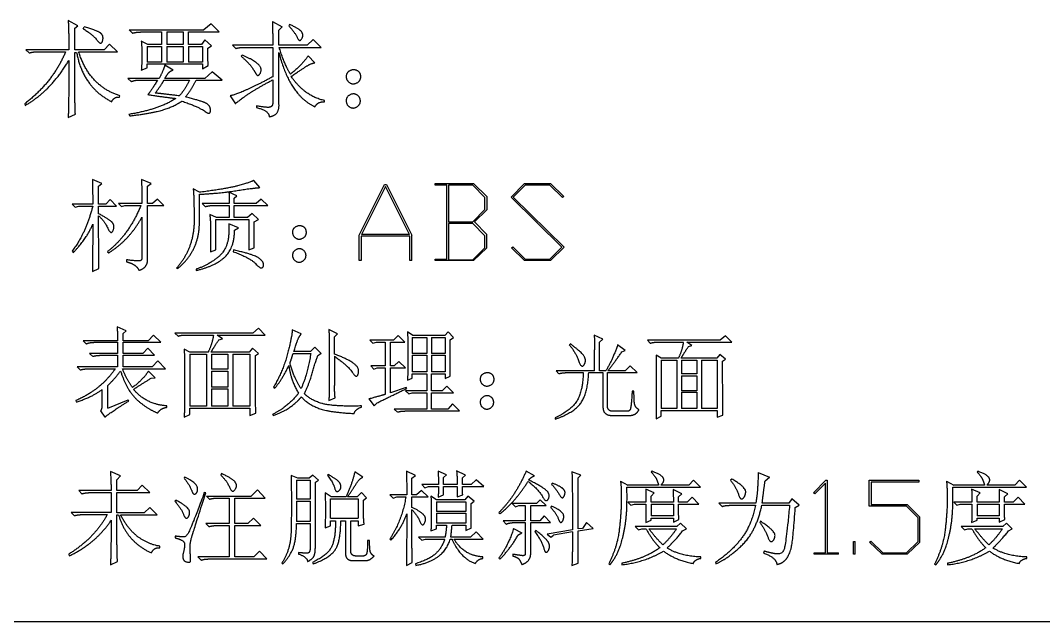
# Model space of a CAD drawing. Extents: x -97 to 297, y -189 to 89.
# Drawn here: x 122.2 to 188.5, y -189 to -150.1 of the extents above; entities that cross this region are included whole.
import ezdxf

# ---------------------------------------------------------------- set-up
doc = ezdxf.new("R2010")
doc.units = 0
doc.header["$MEASUREMENT"] = 0
doc.linetypes.add('solid', pattern=[0])
doc.layers.add('255', color=7, linetype='solid')

msp = doc.modelspace()

# ---------------------------------------------------------------- linework, layer by layer
at = {"layer": '255', "color": 0, "linetype": 'solid'}
for p, q in [((125.954, -150.413), (125.322, -150.068)), ((125.743, -150.565), (125.954, -150.413)), ((134.58, -150.278), (134.118, -150.683)), ((135.112, -150.817), (134.58, -150.278)), ((138.554, -150.144), (139.186, -150.489)), ((139.666, -150.337), (139.607, -150.413)), ((125.743, -151.964), (125.743, -150.565)), ((126.299, -150.607), (126.358, -150.489)), ((129.272, -150.683), (134.118, -150.683)), ((129.272, -150.683), (129.483, -150.893)), ((130.021, -150.817), (131.361, -150.817)), ((131.361, -150.817), (131.361, -151.618)), ((131.707, -150.817), (131.707, -151.618)), ((131.707, -150.817), (132.76, -150.817)), ((132.76, -150.817), (132.76, -151.618)), ((133.106, -150.817), (135.112, -150.817)), ((133.106, -151.618), (133.106, -150.817)), ((138.975, -150.7), (139.186, -150.489)), ((138.975, -151.677), (138.975, -150.7)), ((128.002, -151.601), (127.639, -151.964)), ((128.523, -152.099), (128.002, -151.601)), ((130.477, -151.618), (130.056, -151.408)), ((130.443, -151.753), (130.443, -152.772)), ((130.443, -151.753), (131.361, -151.753)), ((131.361, -151.618), (130.477, -151.618)), ((131.361, -151.753), (131.361, -152.772)), ((132.76, -151.618), (131.707, -151.618)), ((131.707, -151.753), (131.707, -152.772)), ((131.707, -151.753), (132.76, -151.753)), ((132.76, -151.753), (132.76, -152.772)), ((133.948, -151.618), (133.106, -151.618)), ((133.106, -151.753), (133.106, -152.772)), ((133.106, -151.753), (134.024, -151.753)), ((134.176, -151.332), (133.948, -151.618)), ((134.024, -151.753), (134.024, -152.772)), ((134.615, -151.719), (134.176, -151.332)), ((134.37, -151.871), (134.615, -151.719)), ((135.967, -151.677), (136.177, -151.888)), ((138.571, -151.677), (135.967, -151.677)), ((136.716, -151.812), (138.571, -151.812)), ((138.571, -151.812), (138.571, -153.725)), ((140.812, -151.677), (138.975, -151.677)), ((138.992, -151.812), (141.714, -151.812)), ((141.199, -151.297), (140.812, -151.677)), ((141.714, -151.812), (141.199, -151.297)), ((122.583, -151.964), (122.793, -152.175)), ((125.363, -151.964), (122.583, -151.964)), ((123.332, -152.099), (125.152, -152.099)), ((127.639, -151.964), (125.743, -151.964)), ((125.743, -152.14), (125.86, -152.14)), ((125.995, -152.099), (128.523, -152.099)), ((136.599, -152.309), (136.523, -152.385)), ((138.975, -155.469), (138.975, -152.157)), ((141.31, -152.807), (140.871, -152.368)), ((130.056, -153.287), (130.443, -153.135)), ((131.361, -152.772), (130.443, -152.772)), ((130.443, -152.883), (134.024, -152.883)), ((130.443, -153.135), (130.443, -152.883)), ((131.589, -152.941), (132.128, -153.269)), ((132.76, -152.772), (131.707, -152.772)), ((134.024, -152.772), (133.106, -152.772)), ((134.024, -152.883), (134.024, -153.211)), ((134.024, -153.211), (134.387, -153)), ((134.656, -153.404), (134.176, -153.825)), ((135.288, -153.936), (134.656, -153.404)), ((129.179, -153.825), (129.389, -154.036)), ((131.209, -153.825), (129.179, -153.825)), ((129.904, -153.936), (131.109, -153.936)), ((131.531, -153.936), (133.182, -153.936)), ((134.176, -153.825), (131.589, -153.825)), ((133.603, -153.936), (135.288, -153.936)), ((138.571, -153.919), (138.571, -155.452)), ((128.634, -155.048), (128.675, -154.955)), ((135.815, -154.955), (136.16, -155.469)), ((122.507, -155.469), (122.524, -155.587)), ((137.517, -155.604), (137.517, -155.722)), ((141.925, -155.335), (141.925, -155.259)), ((125.322, -156.354), (125.784, -156.143)), ((129.255, -156.16), (129.313, -156.253)), ((127.509, -160.649), (126.891, -160.392)), ((130.703, -160.649), (130.062, -160.392)), ((127.292, -160.81), (127.509, -160.649)), ((127.292, -161.981), (127.292, -160.81)), ((130.463, -160.81), (130.703, -160.649)), ((130.463, -161.942), (130.463, -160.81)), ((133.819, -161.211), (133.418, -160.978)), ((137.744, -160.906), (137.342, -160.448)), ((144.171, -163.984), (145.81, -160.707)), ((145.877, -160.831), (144.315, -163.955)), ((145.81, -160.707), (145.943, -160.707)), ((147.439, -163.955), (145.877, -160.831)), ((145.943, -160.707), (147.582, -163.984)), ((149.088, -160.636), (151.582, -160.636)), ((149.088, -160.755), (149.088, -160.636)), ((149.864, -160.755), (149.088, -160.755)), ((149.864, -165.542), (149.864, -160.755)), ((149.958, -160.76), (149.958, -163.12)), ((151.529, -160.76), (149.958, -160.76)), ((152.318, -161.549), (151.529, -160.76)), ((151.582, -160.636), (152.439, -161.489)), ((154.015, -161.526), (154.886, -160.636)), ((154.936, -160.755), (154.163, -161.526)), ((154.886, -160.636), (156.582, -160.636)), ((156.529, -160.755), (154.936, -160.755)), ((157.351, -161.552), (156.529, -160.755)), ((156.582, -160.636), (157.428, -161.476)), ((128.039, -161.669), (127.749, -161.981)), ((128.457, -162.109), (128.039, -161.669)), ((131.104, -161.652), (130.792, -161.942)), ((131.522, -162.07), (131.104, -161.652)), ((133.819, -163.001), (133.819, -161.34)), ((136.244, -161.452), (135.737, -161.211)), ((136.082, -161.596), (136.244, -161.452)), ((136.082, -161.942), (136.082, -161.596)), ((137.832, -161.652), (137.503, -161.942)), ((138.25, -162.07), (137.832, -161.652)), ((152.318, -162.331), (152.318, -161.549)), ((152.439, -161.489), (152.439, -162.345)), ((157.305, -164.773), (154.015, -161.526)), ((157.453, -164.773), (154.163, -161.526)), ((157.428, -161.476), (157.351, -161.552)), ((125.575, -161.981), (125.776, -162.182)), ((126.907, -161.981), (125.575, -161.981)), ((125.776, -162.182), (126.016, -162.109)), ((126.016, -162.109), (126.907, -162.109)), ((127.749, -161.981), (127.292, -161.981)), ((127.292, -162.109), (128.457, -162.109)), ((127.292, -162.599), (127.292, -162.109)), ((128.568, -161.942), (128.769, -162.142)), ((130.101, -161.942), (128.568, -161.942)), ((128.769, -162.142), (128.986, -162.07)), ((128.986, -162.07), (130.029, -162.07)), ((130.792, -161.942), (130.463, -161.942)), ((130.463, -162.07), (131.522, -162.07)), ((130.463, -165.609), (130.463, -162.07)), ((134.004, -161.942), (134.204, -162.142)), ((135.753, -161.942), (134.004, -161.942)), ((134.694, -162.07), (135.753, -162.07)), ((135.753, -162.07), (135.753, -162.856)), ((137.503, -161.942), (136.082, -161.942)), ((136.082, -162.07), (138.25, -162.07)), ((136.082, -162.856), (136.082, -162.07)), ((152.318, -162.331), (151.529, -163.12)), ((152.439, -162.345), (151.642, -163.136)), ((130.101, -162.817), (130.101, -165.425)), ((134.934, -162.856), (134.494, -162.655)), ((134.879, -162.984), (137.03, -162.984)), ((134.879, -164.935), (134.879, -162.984)), ((135.753, -162.856), (134.934, -162.856)), ((136.941, -162.856), (136.082, -162.856)), ((137.23, -162.583), (136.941, -162.856)), ((137.03, -162.984), (137.03, -164.935)), ((137.648, -162.984), (137.23, -162.583)), ((137.359, -163.129), (137.648, -162.984)), ((136.355, -163.514), (135.737, -163.257)), ((136.099, -163.675), (136.355, -163.514)), ((149.958, -163.12), (151.529, -163.12)), ((149.958, -163.241), (149.958, -165.599)), ((151.529, -163.241), (149.958, -163.241)), ((152.318, -164.028), (151.529, -163.241)), ((151.642, -163.136), (152.439, -163.954)), ((144.171, -165.636), (144.171, -163.984)), ((144.293, -164.05), (144.293, -165.636)), ((147.461, -164.05), (144.293, -164.05)), ((147.439, -163.955), (144.315, -163.955)), ((147.461, -165.636), (147.461, -164.05)), ((147.582, -165.636), (147.582, -163.984)), ((152.318, -164.812), (152.318, -164.028)), ((152.439, -164.81), (152.439, -163.954)), ((125.575, -165.024), (125.647, -165.119)), ((127.855, -165.063), (127.95, -165.136)), ((134.533, -165.08), (134.879, -164.935)), ((136.026, -164.951), (136.01, -165.063)), ((137.03, -164.935), (137.375, -164.807)), ((152.318, -164.812), (151.529, -165.599)), ((152.439, -164.81), (151.582, -165.636)), ((154.037, -164.823), (154.139, -164.747)), ((154.886, -165.636), (154.037, -164.823)), ((154.139, -164.747), (154.936, -165.542)), ((156.529, -165.542), (157.305, -164.773)), ((157.453, -164.773), (156.582, -165.636)), ((129.098, -165.593), (129.098, -165.721)), ((144.293, -165.636), (144.171, -165.636)), ((147.582, -165.636), (147.461, -165.636)), ((149.088, -165.542), (149.864, -165.542)), ((149.088, -165.636), (149.088, -165.542)), ((151.582, -165.636), (149.088, -165.636)), ((149.958, -165.599), (151.529, -165.599)), ((156.582, -165.636), (154.886, -165.636)), ((154.936, -165.542), (156.529, -165.542)), ((126.891, -166.339), (127.309, -166.155)), ((132.342, -166.122), (132.415, -166.155)), ((133.602, -166.195), (133.619, -166.284)), ((129.08, -170.195), (128.494, -169.938)), ((128.879, -170.379), (129.08, -170.195)), ((132.238, -170.34), (132.439, -170.54)), ((137.287, -170.34), (132.238, -170.34)), ((137.656, -170.034), (137.287, -170.34)), ((138.09, -170.468), (137.656, -170.034)), ((140.424, -170.396), (139.838, -170.139)), ((142.775, -170.396), (142.213, -170.106)), ((147.656, -170.508), (147.311, -170.267)), ((149.936, -170.267), (149.719, -170.508)), ((150.281, -170.636), (149.936, -170.267)), ((126.287, -170.837), (126.488, -171.037)), ((128.511, -170.837), (126.287, -170.837)), ((127.001, -170.942), (128.511, -170.942)), ((128.511, -170.942), (128.511, -171.656)), ((128.879, -170.837), (128.879, -170.379)), ((130.501, -170.837), (128.879, -170.837)), ((128.879, -170.942), (131.32, -170.942)), ((128.879, -171.656), (128.879, -170.942)), ((130.846, -170.468), (130.501, -170.837)), ((131.32, -170.942), (130.846, -170.468)), ((132.929, -170.468), (134.735, -170.468)), ((134.975, -170.468), (138.09, -170.468)), ((135.32, -170.708), (134.975, -170.468)), ((135.08, -170.781), (135.32, -170.708)), ((142.229, -171.037), (142.229, -173.734)), ((142.575, -170.58), (142.775, -170.396)), ((142.575, -171.711), (142.575, -170.58)), ((144.864, -170.797), (145.064, -170.998)), ((146.397, -170.797), (144.864, -170.797)), ((145.064, -170.998), (145.304, -170.925)), ((145.304, -170.925), (145.867, -170.925)), ((145.867, -170.925), (145.867, -172.475)), ((146.196, -170.925), (147.127, -170.925)), ((146.196, -172.475), (146.196, -170.925)), ((146.709, -170.508), (146.397, -170.797)), ((147.127, -170.925), (146.709, -170.508)), ((147.617, -170.636), (147.617, -171.656)), ((147.617, -170.636), (148.548, -170.636)), ((149.719, -170.508), (147.656, -170.508)), ((148.548, -170.636), (148.548, -171.656)), ((148.86, -170.636), (148.86, -171.656)), ((148.86, -170.636), (149.752, -170.636)), ((149.752, -170.636), (149.752, -171.656)), ((150.064, -170.781), (150.281, -170.636)), ((150.064, -171.912), (150.064, -170.781)), ((159.971, -170.726), (159.409, -170.486)), ((159.747, -170.929), (159.971, -170.726)), ((159.747, -172.789), (159.747, -170.929)), ((162.851, -170.809), (163.039, -170.997)), ((167.569, -170.809), (162.851, -170.809)), ((163.497, -170.929), (165.184, -170.929)), ((165.409, -170.929), (168.319, -170.929)), ((165.731, -171.153), (165.409, -170.929)), ((167.914, -170.523), (167.569, -170.809)), ((168.319, -170.929), (167.914, -170.523)), ((126.705, -171.656), (126.905, -171.856)), ((128.511, -171.656), (126.705, -171.656)), ((130.155, -171.656), (128.879, -171.656)), ((130.484, -171.327), (130.155, -171.656)), ((130.918, -171.784), (130.484, -171.327)), ((133.202, -171.583), (132.84, -171.383)), ((134.389, -171.583), (133.202, -171.583)), ((137.054, -171.583), (134.573, -171.583)), ((137.254, -171.327), (137.054, -171.583)), ((137.656, -171.656), (137.254, -171.327)), ((137.455, -171.8), (137.656, -171.656)), ((139.894, -171.656), (141.042, -171.656)), ((141.026, -171.527), (139.95, -171.527)), ((141.299, -171.254), (141.026, -171.527)), ((141.716, -171.672), (141.299, -171.254)), ((141.716, -171.672), (141.483, -171.84)), ((148.548, -171.656), (147.617, -171.656)), ((149.752, -171.656), (148.86, -171.656)), ((157.804, -171.116), (157.856, -171.049)), ((159.424, -172.789), (159.424, -171.424)), ((161.419, -171.461), (160.924, -171.101)), ((161.194, -171.559), (161.419, -171.461)), ((165.507, -171.221), (165.731, -171.153)), ((127.419, -171.784), (128.511, -171.784)), ((128.511, -171.784), (128.511, -172.53)), ((128.879, -171.784), (130.918, -171.784)), ((128.879, -172.53), (128.879, -171.784)), ((131.119, -172.146), (130.757, -172.53)), ((131.632, -172.659), (131.119, -172.146)), ((133.202, -171.711), (133.202, -175.083)), ((133.202, -171.711), (134.277, -171.711)), ((134.277, -171.711), (134.277, -175.083)), ((134.606, -171.711), (134.606, -172.675)), ((134.606, -171.711), (135.666, -171.711)), ((135.666, -171.711), (135.666, -172.675)), ((135.994, -171.711), (135.994, -175.083)), ((135.994, -171.711), (137.086, -171.711)), ((137.086, -171.711), (137.086, -175.083)), ((142.575, -171.84), (142.575, -173.734)), ((146.742, -172.185), (146.452, -172.475)), ((147.183, -172.603), (146.742, -172.185)), ((147.617, -171.784), (147.617, -172.859)), ((147.617, -171.784), (148.548, -171.784)), ((148.548, -171.784), (148.548, -172.859)), ((148.86, -171.784), (148.86, -172.859)), ((148.86, -171.784), (149.752, -171.784)), ((149.752, -171.784), (149.752, -172.859)), ((163.752, -171.971), (163.414, -171.783)), ((164.861, -171.971), (163.752, -171.971)), ((163.752, -172.091), (163.752, -175.241)), ((163.752, -172.091), (164.757, -172.091)), ((164.757, -172.091), (164.757, -175.241)), ((167.351, -171.971), (165.034, -171.971)), ((165.064, -172.091), (165.064, -172.991)), ((165.064, -172.091), (166.054, -172.091)), ((166.054, -172.091), (166.054, -172.991)), ((166.361, -172.091), (166.361, -175.241)), ((166.361, -172.091), (167.382, -172.091)), ((167.539, -171.731), (167.351, -171.971)), ((167.382, -172.091), (167.382, -175.241)), ((167.914, -172.039), (167.539, -171.731)), ((167.726, -172.174), (167.914, -172.039)), ((125.902, -172.53), (126.103, -172.731)), ((128.511, -172.53), (125.902, -172.53)), ((126.616, -172.659), (128.366, -172.659)), ((128.84, -172.659), (131.632, -172.659)), ((130.757, -172.53), (128.879, -172.53)), ((130.958, -173.244), (130.517, -172.803)), ((135.666, -172.675), (134.606, -172.675)), ((134.606, -172.803), (134.606, -173.846)), ((134.606, -172.803), (135.666, -172.803)), ((135.666, -172.803), (135.666, -173.846)), ((144.92, -172.475), (145.12, -172.675)), ((145.867, -172.475), (144.92, -172.475)), ((145.12, -172.675), (145.337, -172.603)), ((145.337, -172.603), (145.867, -172.603)), ((145.867, -172.603), (145.867, -174.32)), ((146.452, -172.475), (146.196, -172.475)), ((146.196, -172.603), (147.183, -172.603)), ((146.196, -174.208), (146.196, -172.603)), ((148.548, -172.859), (147.617, -172.859)), ((147.617, -172.988), (148.548, -172.988)), ((147.617, -173.261), (147.617, -172.988)), ((148.548, -172.988), (148.548, -174.08)), ((149.752, -172.859), (148.86, -172.859)), ((148.86, -172.988), (149.752, -172.988)), ((148.86, -174.08), (148.86, -172.988)), ((149.752, -172.988), (149.752, -173.277)), ((156.934, -172.789), (157.122, -172.976)), ((159.424, -172.789), (156.934, -172.789)), ((157.601, -172.908), (158.689, -172.908)), ((159.049, -172.908), (159.971, -172.908)), ((160.159, -172.789), (159.747, -172.789)), ((159.971, -172.908), (159.971, -175.122)), ((160.257, -172.908), (162.184, -172.908)), ((160.257, -175.023), (160.257, -172.908)), ((161.419, -172.789), (160.294, -172.789)), ((161.742, -172.466), (161.419, -172.789)), ((162.184, -172.908), (161.742, -172.466)), ((166.054, -172.991), (165.064, -172.991)), ((130.701, -173.261), (130.958, -173.244)), ((147.311, -173.405), (147.617, -173.261)), ((149.752, -173.277), (150.081, -173.132)), ((165.064, -173.111), (165.064, -174.086)), ((165.064, -173.111), (166.054, -173.111)), ((166.054, -173.111), (166.054, -174.086)), ((127.507, -174.007), (127.507, -174.994)), ((127.892, -175.211), (127.892, -173.734)), ((135.666, -173.846), (134.606, -173.846)), ((134.606, -173.951), (134.606, -175.083)), ((134.606, -173.951), (135.666, -173.951)), ((135.666, -173.951), (135.666, -175.083)), ((138.618, -173.846), (138.707, -173.919)), ((147.216, -173.863), (146.196, -174.208)), ((147.183, -174.08), (147.383, -174.28)), ((148.548, -174.08), (147.183, -174.08)), ((147.255, -173.935), (147.216, -173.863)), ((147.383, -174.28), (147.6, -174.208)), ((147.6, -174.208), (148.548, -174.208)), ((148.548, -174.208), (148.548, -175.267)), ((149.551, -174.08), (148.86, -174.08)), ((148.86, -174.208), (150.281, -174.208)), ((148.86, -175.267), (148.86, -174.208)), ((149.863, -173.79), (149.551, -174.08)), ((150.281, -174.208), (149.863, -173.79)), ((161.981, -174.116), (161.861, -174.116)), ((166.054, -174.086), (165.064, -174.086)), ((165.064, -174.184), (165.064, -175.241)), ((165.064, -174.184), (166.054, -174.184)), ((166.054, -174.184), (166.054, -175.241)), ((125.813, -174.721), (125.83, -174.81)), ((127.892, -175.211), (129.208, -174.665)), ((129.241, -174.754), (129.208, -174.665)), ((142.213, -174.721), (142.614, -174.537)), ((144.808, -174.609), (145.137, -175.067)), ((145.137, -175.067), (145.337, -174.866)), ((150.225, -174.938), (149.919, -175.267)), ((150.682, -175.395), (150.225, -174.938)), ((127.402, -175.395), (127.692, -175.797)), ((131.705, -175.155), (131.705, -175.067)), ((132.84, -175.797), (133.202, -175.613)), ((134.277, -175.083), (133.202, -175.083)), ((133.202, -175.211), (137.086, -175.211)), ((133.202, -175.613), (133.202, -175.211)), ((135.666, -175.083), (134.606, -175.083)), ((137.086, -175.083), (135.994, -175.083)), ((137.086, -175.211), (137.086, -175.685)), ((137.086, -175.685), (137.471, -175.54)), ((138.562, -175.613), (138.618, -175.685)), ((144.325, -175.139), (144.325, -175.067)), ((146.452, -175.267), (146.653, -175.468)), ((148.548, -175.267), (146.452, -175.267)), ((147.143, -175.395), (150.682, -175.395)), ((149.919, -175.267), (148.86, -175.267)), ((161.554, -175.414), (160.617, -175.414)), ((164.757, -175.241), (163.752, -175.241)), ((163.752, -175.361), (167.382, -175.361)), ((163.752, -175.736), (163.752, -175.361)), ((166.054, -175.241), (165.064, -175.241)), ((167.382, -175.241), (166.361, -175.241)), ((167.382, -175.361), (167.382, -175.804)), ((167.382, -175.804), (167.742, -175.669)), ((156.867, -175.841), (156.882, -175.924)), ((160.549, -175.684), (161.726, -175.684)), ((163.414, -175.908), (163.752, -175.736)), ((128.717, -179.603), (128.06, -179.323)), ((128.471, -179.849), (128.717, -179.603)), ((135.26, -179.455), (135.202, -179.546)), ((140.191, -179.752), (139.763, -179.586)), ((141.162, -179.546), (140.94, -179.752)), ((141.54, -179.883), (141.162, -179.546)), ((142.174, -179.512), (142.117, -179.546)), ((144.42, -179.677), (143.894, -179.34)), ((147.814, -179.586), (147.237, -179.306)), ((147.591, -179.752), (147.814, -179.586)), ((149.837, -179.529), (149.294, -179.306)), ((149.648, -179.718), (149.837, -179.529)), ((151.071, -179.546), (150.488, -179.266)), ((150.866, -179.735), (151.071, -179.546)), ((155.534, -179.603), (154.991, -179.306)), ((158.546, -179.546), (157.962, -179.34)), ((158.357, -179.735), (158.546, -179.546)), ((163.151, -179.306), (163.094, -179.34)), ((170.025, -179.381), (170.757, -179.677)), ((184.271, -179.306), (184.214, -179.34)), ((128.471, -180.558), (128.471, -179.849)), ((130.117, -180.203), (129.779, -180.558)), ((130.602, -180.689), (130.117, -180.203)), ((132.865, -179.677), (132.831, -179.752)), ((140.117, -179.883), (140.997, -179.883)), ((140.117, -179.883), (140.117, -181.117)), ((140.94, -179.752), (140.191, -179.752)), ((140.997, -179.883), (140.997, -181.117)), ((141.334, -180.015), (141.54, -179.883)), ((141.334, -184.244), (141.334, -180.015)), ((147.591, -180.837), (147.591, -179.752)), ((149.311, -180.163), (148.225, -180.163)), ((148.225, -180.163), (148.431, -180.369)), ((148.431, -180.369), (148.677, -180.295)), ((148.677, -180.295), (149.311, -180.295)), ((149.648, -180.163), (149.648, -179.718)), ((150.528, -180.163), (149.648, -180.163)), ((149.648, -180.821), (149.648, -180.295)), ((149.648, -180.295), (150.528, -180.295)), ((150.528, -180.295), (150.528, -180.952)), ((150.866, -180.163), (150.866, -179.735)), ((151.426, -180.163), (150.866, -180.163)), ((150.866, -180.295), (152.248, -180.295)), ((151.763, -179.849), (151.426, -180.163)), ((152.248, -180.295), (151.763, -179.849)), ((156.694, -180.072), (156.637, -180.146)), ((158.357, -183.043), (158.357, -179.735)), ((161.111, -179.94), (161.58, -180.203)), ((163.58, -180.203), (161.58, -180.203)), ((165.546, -180.203), (163.728, -180.203)), ((165.842, -179.883), (165.546, -180.203)), ((166.294, -180.335), (165.842, -179.883)), ((168.322, -179.809), (168.231, -179.883)), ((170.477, -179.924), (170.757, -179.677)), ((173.606, -180.695), (174.419, -179.889)), ((174.4, -180.075), (173.704, -180.768)), ((174.4, -184.598), (174.4, -180.075)), ((174.419, -179.889), (174.491, -179.889)), ((174.491, -179.889), (174.491, -184.598)), ((177.232, -181.574), (177.232, -179.889)), ((177.232, -179.889), (180.447, -179.889)), ((180.447, -180.003), (177.349, -180.003)), ((177.349, -180.003), (177.349, -181.466)), ((180.447, -179.889), (180.447, -180.003)), ((182.231, -179.94), (182.7, -180.203)), ((184.7, -180.203), (182.7, -180.203)), ((186.666, -180.203), (184.848, -180.203)), ((186.962, -179.883), (186.666, -180.203)), ((187.414, -180.335), (186.962, -179.883)), ((128.1, -180.558), (126.002, -180.558)), ((126.002, -180.558), (126.208, -180.763)), ((126.734, -180.689), (128.1, -180.689)), ((128.1, -180.689), (128.1, -181.981)), ((129.779, -180.558), (128.471, -180.558)), ((128.471, -181.998), (128.471, -180.689)), ((128.471, -180.689), (130.602, -180.689)), ((134.231, -180.706), (134.14, -180.689)), ((134.271, -180.912), (134.477, -181.117)), ((134.271, -180.912), (137.168, -180.912)), ((137.58, -180.5), (137.168, -180.912)), ((138.082, -181.043), (137.58, -180.5)), ((142.363, -180.952), (141.968, -180.706)), ((143.334, -180.952), (142.363, -180.952)), ((144.042, -180.952), (143.425, -180.952)), ((144.322, -180.672), (144.042, -180.952)), ((144.659, -181.026), (144.322, -180.672)), ((147.254, -180.837), (146.168, -180.837)), ((146.168, -180.837), (146.374, -181.043)), ((146.374, -181.043), (146.62, -180.969)), ((146.62, -180.969), (147.197, -180.969)), ((147.888, -180.837), (147.591, -180.837)), ((147.591, -181.643), (147.591, -180.969)), ((147.591, -180.969), (148.637, -180.969)), ((148.208, -180.541), (147.888, -180.837)), ((148.637, -180.969), (148.208, -180.541)), ((149.18, -181.158), (148.825, -180.912)), ((149.294, -180.986), (149.648, -180.821)), ((150.528, -180.952), (150.883, -180.821)), ((151.22, -180.912), (151.031, -181.158)), ((151.631, -181.232), (151.22, -180.912)), ((161.522, -180.335), (166.294, -180.335)), ((163.3, -180.706), (162.74, -180.467)), ((163.094, -180.912), (163.3, -180.706)), ((163.094, -181.306), (163.094, -180.912)), ((165.077, -180.763), (164.517, -180.483)), ((164.871, -180.969), (165.077, -180.763)), ((164.871, -181.306), (164.871, -180.969)), ((173.704, -180.768), (173.606, -180.695)), ((182.642, -180.335), (187.414, -180.335)), ((184.42, -180.706), (183.86, -180.467)), ((184.214, -180.912), (184.42, -180.706)), ((184.214, -181.306), (184.214, -180.912)), ((186.197, -180.763), (185.637, -180.483)), ((185.991, -180.969), (186.197, -180.763)), ((185.991, -181.306), (185.991, -180.969)), ((130.602, -181.643), (130.231, -181.998)), ((131.088, -182.129), (130.602, -181.643)), ((132.288, -181.175), (132.231, -181.249)), ((134.98, -181.043), (135.745, -181.043)), ((135.745, -181.043), (135.745, -182.689)), ((136.123, -182.689), (136.123, -181.043)), ((136.123, -181.043), (138.082, -181.043)), ((140.997, -181.117), (140.117, -181.117)), ((140.117, -181.249), (140.997, -181.249)), ((140.117, -181.249), (140.117, -182.557)), ((140.997, -181.249), (140.997, -182.557)), ((142.322, -182.352), (142.322, -181.084)), ((142.322, -181.084), (144.116, -181.084)), ((144.116, -181.084), (144.116, -182.352)), ((144.454, -181.175), (144.659, -181.026)), ((151.031, -181.158), (149.18, -181.158)), ((149.18, -181.289), (151.088, -181.289)), ((149.18, -181.289), (149.18, -181.907)), ((151.088, -181.289), (151.088, -181.907)), ((151.426, -181.397), (151.631, -181.232)), ((155.666, -181.397), (154.094, -181.397)), ((154.094, -181.397), (154.3, -181.603)), ((154.3, -181.603), (154.522, -181.529)), ((154.522, -181.529), (154.934, -181.529)), ((154.934, -181.529), (154.934, -182.524)), ((155.288, -182.524), (155.288, -181.529)), ((155.288, -181.529), (156.3, -181.529)), ((155.905, -181.158), (155.666, -181.397)), ((156.3, -181.529), (155.905, -181.158)), ((156.637, -181.569), (156.58, -181.643)), ((162.757, -181.306), (161.58, -181.306)), ((161.58, -181.306), (161.785, -181.512)), ((161.785, -181.512), (162.008, -181.438)), ((162.008, -181.438), (162.757, -181.438)), ((164.534, -181.306), (163.094, -181.306)), ((163.094, -181.438), (164.534, -181.438)), ((163.094, -181.438), (163.094, -182.203)), ((164.534, -181.438), (164.534, -182.203)), ((165.431, -181.306), (164.871, -181.306)), ((164.871, -181.438), (166.18, -181.438)), ((165.751, -180.986), (165.431, -181.306)), ((166.18, -181.438), (165.751, -180.986)), ((169.877, -181.38), (167.482, -181.38)), ((167.482, -181.38), (167.688, -181.586)), ((168.214, -181.512), (169.86, -181.512)), ((170.271, -181.512), (172.066, -181.512)), ((172.008, -181.38), (170.288, -181.38)), ((172.214, -181.101), (172.008, -181.38)), ((172.683, -181.495), (172.214, -181.101)), ((172.436, -181.643), (172.683, -181.495)), ((179.633, -181.574), (177.232, -181.574)), ((177.349, -181.466), (179.684, -181.466)), ((180.39, -182.325), (179.633, -181.574)), ((179.684, -181.466), (180.507, -182.282)), ((183.877, -181.306), (182.7, -181.306)), ((182.7, -181.306), (182.905, -181.512)), ((182.905, -181.512), (183.128, -181.438)), ((183.128, -181.438), (183.877, -181.438)), ((185.654, -181.306), (184.214, -181.306)), ((184.214, -181.438), (185.654, -181.438)), ((184.214, -181.438), (184.214, -182.203)), ((185.654, -181.438), (185.654, -182.203)), ((186.551, -181.306), (185.991, -181.306)), ((185.991, -181.438), (187.3, -181.438)), ((186.871, -180.986), (186.551, -181.306)), ((187.3, -181.438), (186.871, -180.986)), ((128.1, -181.981), (125.517, -181.981)), ((125.517, -181.981), (125.722, -182.186)), ((126.249, -182.112), (127.854, -182.112)), ((130.231, -181.998), (128.471, -181.998)), ((128.471, -182.129), (128.586, -182.129)), ((128.717, -182.129), (131.088, -182.129)), ((151.088, -181.907), (149.18, -181.907)), ((149.18, -182.014), (151.088, -182.014)), ((149.18, -182.014), (149.18, -182.672)), ((151.088, -182.014), (151.088, -182.672)), ((153.214, -181.998), (153.288, -182.055)), ((156.168, -182.186), (155.871, -182.524)), ((156.563, -182.632), (156.168, -182.186)), ((164.534, -182.203), (163.094, -182.203)), ((180.507, -183.898), (180.507, -182.282)), ((185.654, -182.203), (184.214, -182.203)), ((135.745, -182.689), (134.231, -182.689)), ((134.231, -182.689), (134.437, -182.895)), ((134.963, -182.82), (135.745, -182.82)), ((135.745, -182.82), (135.745, -184.861)), ((136.963, -182.689), (136.123, -182.689)), ((136.123, -184.861), (136.123, -182.82)), ((136.123, -182.82), (137.802, -182.82)), ((137.317, -182.335), (136.963, -182.689)), ((137.802, -182.82), (137.317, -182.335)), ((140.997, -182.557), (140.117, -182.557)), ((140.117, -182.689), (140.997, -182.689)), ((140.997, -182.689), (140.997, -184.277)), ((141.968, -182.969), (142.322, -182.837)), ((142.322, -182.352), (144.116, -182.352)), ((142.322, -182.837), (142.322, -182.524)), ((142.322, -182.524), (142.643, -182.524)), ((142.98, -182.524), (143.294, -182.524)), ((143.294, -182.524), (143.294, -184.672)), ((143.631, -184.483), (143.631, -182.524)), ((143.631, -182.524), (144.116, -182.524)), ((144.116, -182.524), (144.116, -182.837)), ((144.116, -182.837), (144.494, -182.729)), ((151.088, -182.672), (149.18, -182.672)), ((149.18, -183.026), (149.18, -182.804)), ((149.18, -182.804), (149.837, -182.804)), ((150.191, -182.804), (151.088, -182.804)), ((151.088, -182.804), (151.088, -183.141)), ((151.088, -183.141), (151.442, -182.969)), ((154.934, -182.524), (153.494, -182.524)), ((153.494, -182.524), (153.7, -182.729)), ((154.226, -182.632), (154.934, -182.632)), ((154.934, -182.632), (154.934, -184.655)), ((155.871, -182.524), (155.288, -182.524)), ((155.288, -184.672), (155.288, -182.632)), ((155.288, -182.632), (156.563, -182.632)), ((158.9, -182.632), (158.654, -183.009)), ((159.328, -183.009), (158.9, -182.632)), ((164.756, -182.895), (162.065, -182.895)), ((162.065, -182.895), (162.271, -183.1)), ((162.74, -182.632), (163.094, -182.483)), ((163.094, -182.483), (163.094, -182.335)), ((163.094, -182.335), (164.534, -182.335)), ((164.534, -182.335), (164.534, -182.598)), ((164.534, -182.598), (164.888, -182.426)), ((165.003, -182.672), (164.756, -182.895)), ((165.374, -183.043), (165.003, -182.672)), ((170.174, -182.541), (170.14, -182.632)), ((180.39, -183.848), (180.39, -182.325)), ((185.876, -182.895), (183.185, -182.895)), ((183.185, -182.895), (183.391, -183.1)), ((183.86, -182.632), (184.214, -182.483)), ((184.214, -182.483), (184.214, -182.335)), ((184.214, -182.335), (185.654, -182.335)), ((185.654, -182.335), (185.654, -182.598)), ((185.654, -182.598), (186.008, -182.426)), ((186.123, -182.672), (185.876, -182.895)), ((186.494, -183.043), (186.123, -182.672)), ((132.248, -183.512), (132.248, -183.626)), ((149.739, -183.569), (148.019, -183.569)), ((148.019, -183.569), (148.225, -183.775)), ((148.825, -183.175), (149.18, -183.026)), ((151.385, -183.569), (150.117, -183.569)), ((151.763, -183.232), (151.385, -183.569)), ((152.208, -183.701), (151.763, -183.232)), ((154.185, -183.009), (154.711, -183.306)), ((154.465, -183.454), (154.711, -183.306)), ((155.551, -183.215), (155.625, -183.141)), ((158.003, -183.1), (156.357, -183.38)), ((156.357, -183.38), (156.596, -183.586)), ((156.596, -183.586), (156.768, -183.454)), ((158.003, -183.232), (156.768, -183.454)), ((158.357, -183.175), (159.328, -183.009)), ((158.654, -183.009), (158.357, -183.043)), ((162.271, -183.1), (162.494, -183.026)), ((162.494, -183.026), (162.757, -183.026)), ((162.946, -183.026), (164.74, -183.026)), ((165.134, -183.175), (165.374, -183.043)), ((183.391, -183.1), (183.614, -183.026)), ((183.614, -183.026), (183.877, -183.026)), ((184.066, -183.026), (185.86, -183.026)), ((186.254, -183.175), (186.494, -183.043)), ((131.26, -184.26), (131.26, -184.169)), ((144.848, -183.792), (144.717, -183.792)), ((146.151, -183.717), (146.225, -183.775)), ((148.225, -183.775), (148.471, -183.701)), ((148.471, -183.701), (149.722, -183.701)), ((150.077, -183.701), (150.191, -183.701)), ((150.323, -183.701), (152.208, -183.701)), ((176.204, -184.689), (176.204, -183.866)), ((176.204, -183.866), (176.32, -183.866)), ((176.32, -184.689), (176.32, -183.866)), ((177.241, -183.908), (177.339, -183.835)), ((178.055, -184.689), (177.241, -183.908)), ((177.339, -183.835), (178.104, -184.598)), ((179.633, -184.598), (180.39, -183.848)), ((180.507, -183.898), (179.684, -184.689)), ((125.368, -184.672), (125.385, -184.787)), ((135.745, -184.861), (133.728, -184.861)), ((133.728, -184.861), (133.934, -185.066)), ((137.357, -184.861), (136.123, -184.861)), ((137.711, -184.483), (137.357, -184.861)), ((138.197, -184.992), (137.711, -184.483)), ((140.248, -184.581), (140.248, -184.672)), ((144.42, -184.803), (144.009, -184.803)), ((152.191, -184.952), (152.191, -184.861)), ((153.214, -184.935), (153.288, -185.009)), ((154.128, -184.689), (154.128, -184.803)), ((166.311, -184.952), (166.311, -184.861)), ((170.42, -184.483), (170.379, -184.615)), ((173.655, -184.689), (173.655, -184.598)), ((173.655, -184.598), (174.4, -184.598)), ((175.235, -184.689), (173.655, -184.689)), ((174.491, -184.598), (175.235, -184.598)), ((175.235, -184.689), (175.235, -184.598)), ((176.32, -184.689), (176.204, -184.689)), ((179.684, -184.689), (178.055, -184.689)), ((178.104, -184.598), (179.633, -184.598)), ((187.431, -184.952), (187.431, -184.861)), ((128.06, -185.363), (128.511, -185.157)), ((134.437, -184.992), (138.197, -184.992)), ((139.162, -185.272), (139.237, -185.306)), ((141.145, -185.215), (141.203, -185.306)), ((143.803, -185.1), (144.528, -185.1)), ((147.237, -185.404), (147.608, -185.215)), ((147.814, -185.306), (147.854, -185.404)), ((157.962, -185.404), (158.374, -185.272)), ((160.345, -185.306), (160.42, -185.363)), ((161.185, -185.272), (161.185, -185.363)), ((167.26, -185.215), (167.294, -185.306)), ((181.465, -185.306), (181.54, -185.363)), ((182.305, -185.272), (182.305, -185.363)), ((-96.636, -189.049), (296.636, -189.049))]:
    msp.add_line(p, q, dxfattribs=at)
for points in [[(125.322, -150.068), (125.363, -151.087), (125.363, -151.964)], [(138.554, -150.144), (138.571, -150.548), (138.571, -151.677)], [(139.607, -150.413), (140.028, -150.876), (140.315, -151.508), (140.602, -150.986), (140.239, -150.565), (139.666, -150.337)], [(126.299, -150.607), (126.914, -150.986), (127.47, -151.719), (127.639, -151.028), (127.124, -150.7), (126.358, -150.489)], [(129.483, -150.893), (129.735, -150.817), (130.021, -150.817)], [(130.056, -151.408), (130.097, -151.871), (130.097, -152.789), (130.056, -153.287)], [(136.177, -151.888), (136.43, -151.812), (136.716, -151.812)], [(139.724, -153.556), (139.338, -152.941), (138.992, -151.812)], [(125.152, -152.099), (124.327, -154.071), (122.507, -155.469)], [(122.793, -152.175), (123.046, -152.099), (123.332, -152.099)], [(125.784, -156.143), (125.743, -155.663), (125.743, -152.14)], [(125.86, -152.14), (126.282, -154.399), (128.136, -155.335)], [(128.675, -154.955), (126.703, -154.34), (125.995, -152.099)], [(134.387, -153), (134.37, -152.655), (134.37, -151.871)], [(136.523, -152.385), (136.927, -152.731), (137.348, -153.269), (137.618, -153.767), (137.922, -153.193), (137.366, -152.655), (136.599, -152.309)], [(138.975, -152.157), (139.666, -154.913), (141.31, -155.663)], [(140.871, -152.368), (140.467, -152.941), (139.724, -153.556)], [(122.524, -155.587), (124.209, -154.609), (125.363, -152.655)], [(125.363, -152.655), (125.363, -154.972), (125.322, -156.354)], [(131.589, -152.941), (131.496, -153.304), (131.209, -153.825)], [(139.759, -153.691), (140.391, -153.287), (141.006, -152.865), (141.31, -152.807)], [(131.589, -153.825), (131.741, -153.556), (131.935, -153.345), (132.128, -153.269)], [(138.571, -153.725), (137.442, -154.323), (136.084, -154.913), (135.815, -154.955)], [(141.925, -155.259), (140.66, -154.989), (139.759, -153.691)], [(144.277, -153.717), (144.277, -153.995), (143.745, -154.247), (143.324, -153.936), (143.341, -153.439), (143.821, -153.211), (144.277, -153.439), (144.277, -153.717)], [(129.389, -154.036), (129.617, -153.936), (129.904, -153.936)], [(131.109, -153.936), (130.671, -154.668), (130.477, -154.879)], [(130.957, -154.779), (131.361, -154.247), (131.531, -153.936)], [(133.182, -153.936), (132.895, -154.568), (132.508, -154.955)], [(132.912, -155.031), (133.316, -154.568), (133.603, -153.936)], [(136.16, -155.469), (136.295, -155.317), (137.517, -154.475), (138.571, -153.919)], [(128.136, -155.335), (128.313, -154.989), (128.634, -155.048)], [(132.297, -155.124), (131.244, -155.832), (129.255, -156.16)], [(130.477, -154.879), (131.513, -155.031), (132.297, -155.124)], [(132.508, -154.955), (131.572, -154.837), (130.957, -154.779)], [(132.701, -155.3), (133.89, -155.722), (134.539, -156.236), (134.539, -155.545), (133.772, -155.242), (132.912, -155.031)], [(144.251, -155.309), (144.242, -155.545), (143.779, -155.815), (143.341, -155.545), (143.324, -155.031), (143.821, -154.761), (144.26, -155.048), (144.251, -155.309)], [(129.313, -156.253), (130.805, -156.084), (132.221, -155.621), (132.701, -155.3)], [(138.571, -155.452), (138.554, -155.68), (138.115, -155.722), (137.517, -155.604)], [(137.517, -155.722), (138.326, -155.891), (138.343, -156.312)], [(138.343, -156.312), (139.034, -156.219), (138.975, -155.469)], [(141.31, -155.663), (141.486, -155.335), (141.925, -155.335)], [(126.891, -160.392), (126.907, -161.139), (126.907, -161.981)], [(130.062, -160.392), (130.101, -161.139), (130.101, -161.942)], [(133.418, -160.978), (133.474, -161.507), (133.474, -162.744)], [(137.342, -160.448), (137.086, -160.577), (135.569, -160.994), (133.819, -161.211)], [(133.819, -161.34), (135.24, -161.267), (136.957, -160.978), (137.744, -160.906)], [(135.737, -161.211), (135.753, -161.596), (135.753, -161.942)], [(126.907, -162.109), (126.45, -163.915), (125.575, -165.024)], [(130.029, -162.07), (129.226, -164.02), (127.855, -165.063)], [(134.204, -162.142), (134.421, -162.07), (134.694, -162.07)], [(127.292, -162.728), (127.693, -163.113), (128.095, -164.004), (128.368, -163.346), (127.91, -162.928), (127.292, -162.599)], [(127.309, -166.155), (127.292, -165.665), (127.292, -162.728)], [(127.95, -165.136), (129.315, -164.277), (130.101, -162.817)], [(133.474, -162.744), (133.563, -164.751), (132.342, -166.122)], [(132.415, -166.155), (133.892, -164.935), (133.819, -163.001)], [(134.494, -162.655), (134.55, -163.146), (134.55, -164.333), (134.533, -165.08)], [(125.647, -165.119), (126.545, -164.205), (126.907, -163.274)], [(126.907, -163.274), (126.907, -165.152), (126.891, -166.339)], [(135.737, -163.257), (135.737, -163.586), (135.698, -164.389), (135.336, -165.224), (134.204, -166.011), (133.602, -166.195)], [(133.619, -166.284), (134.951, -165.955), (136.099, -164.751), (136.099, -163.675)], [(137.375, -164.807), (137.359, -164.349), (137.359, -163.129)], [(140.753, -163.812), (140.753, -164.076), (140.247, -164.317), (139.846, -164.02), (139.862, -163.547), (140.319, -163.33), (140.753, -163.547), (140.753, -163.812)], [(136.01, -165.063), (137.142, -165.481), (137.776, -166.195), (138.017, -166.011), (137.905, -165.593), (137.174, -165.208), (136.026, -164.951)], [(140.729, -165.328), (140.721, -165.553), (140.28, -165.81), (139.862, -165.553), (139.846, -165.063), (140.319, -164.807), (140.737, -165.08), (140.729, -165.328)], [(130.101, -165.425), (130.101, -165.665), (129.716, -165.665), (129.098, -165.593)], [(129.098, -165.721), (129.371, -165.793), (129.772, -166.011), (129.917, -166.284)], [(129.917, -166.284), (130.262, -166.139), (130.463, -165.793), (130.463, -165.609)], [(128.494, -169.938), (128.511, -170.34), (128.511, -170.837)], [(139.838, -170.139), (139.822, -170.58), (139.22, -172.876), (138.618, -173.846)], [(142.213, -170.106), (142.229, -170.708), (142.229, -171.037)], [(147.311, -170.267), (147.327, -171.07), (147.327, -172.586), (147.311, -173.405)], [(126.488, -171.037), (126.705, -170.942), (127.001, -170.942)], [(132.439, -170.54), (132.656, -170.468), (132.929, -170.468)], [(134.735, -170.468), (134.646, -171.037), (134.389, -171.583)], [(134.573, -171.583), (134.774, -171.238), (135.08, -170.781)], [(139.95, -171.527), (140.151, -170.869), (140.312, -170.524), (140.424, -170.396)], [(159.409, -170.486), (159.424, -171.049), (159.424, -171.424)], [(163.039, -170.997), (163.242, -170.929), (163.497, -170.929)], [(165.184, -170.929), (165.101, -171.461), (164.861, -171.971)], [(132.84, -171.383), (132.856, -172.146), (132.856, -174.882), (132.84, -175.797)], [(139.693, -172.274), (139.805, -171.984), (139.894, -171.656)], [(141.042, -171.656), (140.825, -173.044), (140.407, -173.935)], [(157.804, -171.116), (158.231, -171.648), (158.569, -172.653), (158.914, -172.158), (158.622, -171.596), (157.856, -171.049)], [(160.924, -171.101), (160.617, -172.023), (160.159, -172.789)], [(160.294, -172.789), (160.684, -172.294), (161.194, -171.559)], [(165.034, -171.971), (165.221, -171.648), (165.507, -171.221)], [(126.905, -171.856), (127.146, -171.784), (127.419, -171.784)], [(137.471, -175.54), (137.455, -174.063), (137.455, -171.8)], [(140.407, -173.935), (139.95, -173.277), (139.693, -172.274)], [(140.624, -174.264), (140.953, -173.59), (141.299, -172.346), (141.483, -171.84)], [(142.575, -171.84), (143.522, -172.53), (144.019, -173.333), (144.219, -172.586), (143.377, -172.001), (142.575, -171.711)], [(150.081, -173.132), (150.064, -172.715), (150.064, -171.912)], [(163.414, -171.783), (163.429, -172.497), (163.429, -175.054), (163.414, -175.908)], [(167.742, -175.669), (167.726, -174.289), (167.726, -172.174)], [(128.366, -172.659), (127.909, -173.317), (126.705, -174.32), (125.813, -174.721)], [(126.103, -172.731), (126.343, -172.659), (126.616, -172.659)], [(127.892, -173.734), (128.366, -173.277), (128.711, -172.803)], [(128.711, -172.803), (129.113, -174.047), (130.412, -175.251), (131.119, -175.524)], [(129.481, -173.879), (129.096, -173.333), (128.84, -172.659)], [(130.517, -172.803), (130.211, -173.317), (129.481, -173.879)], [(138.707, -173.919), (139.236, -173.277), (139.621, -172.442)], [(139.621, -172.442), (139.71, -173.317), (140.239, -174.248)], [(152.915, -173.341), (152.915, -173.606), (152.409, -173.846), (152.008, -173.55), (152.024, -173.077), (152.481, -172.859), (152.915, -173.077), (152.915, -173.341)], [(158.689, -172.908), (158.674, -173.997), (157.992, -175.309), (156.867, -175.841)], [(156.882, -175.924), (158.127, -175.481), (158.981, -174.236), (159.049, -172.908)], [(157.122, -172.976), (157.346, -172.908), (157.601, -172.908)], [(129.553, -173.991), (130.043, -173.662), (130.701, -173.261)], [(125.83, -174.81), (126.817, -174.521), (127.507, -174.007)], [(131.705, -175.067), (130.958, -174.994), (129.955, -174.465), (129.553, -173.991)], [(140.239, -174.248), (139.966, -174.593), (139.147, -175.323), (138.562, -175.613)], [(144.325, -175.067), (142.43, -175.122), (140.953, -174.649), (140.624, -174.264)], [(142.229, -173.734), (142.229, -174.248), (142.213, -174.721)], [(142.614, -174.537), (142.575, -174.119), (142.575, -173.734)], [(145.867, -174.32), (145.577, -174.409), (144.808, -174.609)], [(145.337, -174.866), (146.308, -174.392), (147.255, -173.935)], [(161.861, -174.116), (161.809, -174.971), (161.726, -175.414), (161.554, -175.414)], [(162.304, -175.309), (162.064, -175.174), (161.981, -174.731), (161.981, -174.116)], [(127.507, -174.994), (127.507, -175.284), (127.402, -175.395)], [(127.692, -175.797), (128.149, -175.412), (129.241, -174.754)], [(138.618, -175.685), (139.292, -175.451), (140.167, -174.794), (140.424, -174.481)], [(140.424, -174.481), (140.897, -174.994), (142.302, -175.484), (143.851, -175.557)], [(152.891, -174.858), (152.883, -175.083), (152.442, -175.34), (152.024, -175.083), (152.008, -174.593), (152.481, -174.336), (152.899, -174.609), (152.891, -174.858)], [(131.119, -175.524), (131.303, -175.211), (131.705, -175.155)], [(143.851, -175.557), (143.907, -175.284), (144.325, -175.139)], [(146.653, -175.468), (146.87, -175.395), (147.143, -175.395)], [(159.971, -175.122), (159.971, -175.684), (160.549, -175.684)], [(160.617, -175.414), (160.257, -175.414), (160.257, -175.023)], [(161.726, -175.684), (162.132, -175.669), (162.304, -175.309)], [(128.06, -179.323), (128.1, -180.261), (128.1, -180.558)], [(135.202, -179.546), (135.614, -179.94), (135.934, -180.763), (136.329, -180.203), (135.877, -179.735), (135.26, -179.455)], [(139.763, -179.586), (139.78, -180.146), (139.78, -182.483), (139.763, -183.569), (139.557, -184.598), (139.162, -185.272)], [(142.117, -179.546), (142.511, -180.072), (142.66, -180.706), (142.997, -180.483), (142.98, -180.089), (142.66, -179.809), (142.174, -179.512)], [(143.894, -179.34), (143.705, -180.146), (143.334, -180.952)], [(147.237, -179.306), (147.254, -179.677), (147.254, -180.837)], [(149.294, -179.306), (149.311, -179.809), (149.311, -180.163)], [(150.488, -179.266), (150.528, -179.735), (150.528, -180.163)], [(154.991, -179.306), (154.3, -180.912), (153.214, -181.998)], [(155.156, -179.866), (155.328, -179.661), (155.534, -179.603)], [(157.962, -179.34), (158.003, -181.117), (158.003, -183.1)], [(163.094, -179.34), (163.374, -179.661), (163.522, -180.015), (163.58, -180.203)], [(163.728, -180.203), (163.991, -179.94), (163.768, -179.529), (163.151, -179.306)], [(170.025, -179.381), (170.025, -180.483), (169.877, -181.38)], [(184.214, -179.34), (184.494, -179.661), (184.642, -180.015), (184.7, -180.203)], [(184.848, -180.203), (185.111, -179.94), (184.888, -179.529), (184.271, -179.306)], [(132.831, -179.752), (133.202, -180.22), (133.449, -180.912), (133.762, -180.558), (133.597, -180.055), (132.865, -179.677)], [(143.425, -180.952), (143.746, -180.5), (144.174, -179.792), (144.42, -179.677)], [(149.311, -180.295), (149.311, -180.689), (149.294, -180.986)], [(150.883, -180.821), (150.866, -180.615), (150.866, -180.295)], [(153.288, -182.055), (154.259, -181.323), (155.123, -179.957)], [(155.123, -179.957), (155.814, -180.5), (156.3, -181.397), (156.58, -180.763), (155.946, -180.261), (155.156, -179.866)], [(156.637, -180.146), (156.974, -180.483), (157.328, -181.175), (157.591, -180.632), (157.214, -180.278), (156.694, -180.072)], [(161.111, -179.94), (161.168, -180.426), (161.151, -182.014), (160.905, -184.186), (160.345, -185.306)], [(168.231, -179.883), (168.626, -180.369), (168.865, -181.192), (169.202, -180.952), (169.243, -180.335), (168.322, -179.809)], [(170.288, -181.38), (170.379, -180.632), (170.477, -179.924)], [(182.231, -179.94), (182.288, -180.426), (182.271, -182.014), (182.025, -184.186), (181.465, -185.306)], [(126.208, -180.763), (126.454, -180.689), (126.734, -180.689)], [(134.14, -180.689), (133.243, -183.1), (132.939, -183.552), (132.717, -183.569), (132.248, -183.512)], [(132.248, -183.626), (132.643, -183.717), (132.939, -183.997), (132.643, -185.066), (133.26, -185.272), (133.243, -184.894), (133.202, -183.981), (133.391, -183.347), (134.231, -180.706)], [(141.968, -180.706), (141.985, -181.117), (141.985, -182.426), (141.968, -182.969)], [(147.197, -180.969), (146.957, -182.483), (146.151, -183.717)], [(148.825, -180.912), (148.842, -181.569), (148.842, -182.483), (148.825, -183.175)], [(160.42, -185.363), (160.814, -184.894), (161.259, -183.717), (161.563, -181.907), (161.522, -180.335)], [(162.74, -180.467), (162.757, -180.912), (162.757, -181.306)], [(164.517, -180.483), (164.534, -180.878), (164.534, -181.306)], [(181.54, -185.363), (181.934, -184.894), (182.379, -183.717), (182.683, -181.907), (182.642, -180.335)], [(183.86, -180.467), (183.877, -180.912), (183.877, -181.306)], [(185.637, -180.483), (185.654, -180.878), (185.654, -181.306)], [(132.231, -181.249), (132.659, -181.735), (132.906, -182.426), (133.186, -182.22), (133.186, -181.643), (132.288, -181.175)], [(134.477, -181.117), (134.7, -181.043), (134.98, -181.043)], [(144.494, -182.729), (144.454, -182.335), (144.454, -181.569), (144.454, -181.175)], [(147.591, -181.792), (147.945, -182.146), (148.266, -182.952), (148.562, -182.352), (148.151, -181.907), (147.591, -181.643)], [(151.442, -182.969), (151.426, -182.689), (151.426, -181.397)], [(156.58, -181.643), (156.974, -182.072), (157.197, -182.729), (157.46, -182.409), (157.386, -181.907), (156.637, -181.569)], [(162.757, -181.438), (162.757, -182.129), (162.74, -182.632)], [(164.888, -182.426), (164.871, -182.203), (164.871, -181.438)], [(169.86, -181.512), (169.597, -182.804), (168.288, -184.523), (167.26, -185.215)], [(167.294, -185.306), (168.116, -184.935), (169.894, -183.215), (170.271, -181.512)], [(167.688, -181.586), (167.911, -181.512), (168.214, -181.512)], [(172.066, -181.512), (171.819, -184.112), (171.58, -184.672), (170.996, -184.655), (170.42, -184.483)], [(171.243, -185.346), (171.597, -185.272), (172.025, -184.803), (172.288, -183.866), (172.436, -181.643)], [(183.877, -181.438), (183.877, -182.129), (183.86, -182.632)], [(186.008, -182.426), (185.991, -182.203), (185.991, -181.438)], [(127.854, -182.112), (127.014, -183.643), (125.368, -184.672)], [(125.722, -182.186), (125.945, -182.112), (126.249, -182.112)], [(128.511, -185.157), (128.471, -184.449), (128.471, -182.129)], [(128.586, -182.129), (129.088, -183.866), (130.717, -184.598)], [(131.26, -184.169), (129.574, -183.866), (128.717, -182.129)], [(146.225, -183.775), (146.957, -182.969), (147.254, -182.072)], [(147.254, -182.072), (147.254, -184.483), (147.237, -185.404)], [(147.608, -185.215), (147.591, -184.466), (147.591, -181.792)], [(125.385, -184.787), (127.105, -183.981), (128.1, -182.483)], [(128.1, -182.483), (128.1, -184.244), (128.06, -185.363)], [(134.437, -182.895), (134.683, -182.82), (134.963, -182.82)], [(139.237, -185.306), (139.763, -184.729), (140.1, -183.643), (140.117, -182.689)], [(142.643, -182.524), (142.643, -183.626), (142.157, -184.729), (141.145, -185.215)], [(141.203, -185.306), (142.363, -184.878), (142.98, -183.758), (142.98, -182.524)], [(149.837, -182.804), (149.797, -183.306), (149.739, -183.569)], [(150.117, -183.569), (150.151, -183.249), (150.191, -182.804)], [(153.7, -182.729), (153.922, -182.632), (154.226, -182.632)], [(170.14, -182.632), (170.511, -183.141), (170.791, -183.964), (171.111, -183.717), (171.128, -183.175), (170.174, -182.541)], [(154.185, -183.009), (153.814, -184.169), (153.214, -184.935)], [(153.288, -185.009), (153.963, -184.335), (154.465, -183.454)], [(155.551, -183.215), (156.02, -183.832), (156.242, -184.729), (156.596, -184.186), (156.283, -183.643), (155.625, -183.141)], [(158.003, -183.232), (158.003, -184.244), (157.962, -185.404)], [(158.374, -185.272), (158.357, -184.615), (158.357, -183.175)], [(162.757, -183.026), (163.151, -183.758), (163.654, -184.26)], [(163.859, -184.072), (163.414, -183.66), (162.946, -183.026)], [(164.74, -183.026), (164.345, -183.626), (163.859, -184.072)], [(164.122, -184.277), (164.534, -183.923), (165.134, -183.175)], [(183.877, -183.026), (184.271, -183.758), (184.774, -184.26)], [(184.979, -184.072), (184.534, -183.66), (184.066, -183.026)], [(185.86, -183.026), (185.465, -183.626), (184.979, -184.072)], [(185.242, -184.277), (185.654, -183.923), (186.254, -183.175)], [(130.717, -184.598), (130.848, -184.244), (131.26, -184.26)], [(140.997, -184.277), (140.997, -184.615), (140.619, -184.615), (140.248, -184.581)], [(140.825, -185.157), (141.129, -185.009), (141.334, -184.655), (141.334, -184.244)], [(144.717, -183.792), (144.717, -184.318), (144.643, -184.803), (144.42, -184.803)], [(145.145, -184.803), (144.922, -184.689), (144.848, -184.277), (144.848, -183.792)], [(149.722, -183.701), (149.534, -184.26), (148.751, -185.009), (147.814, -185.306)], [(147.854, -185.404), (149.665, -185.083), (150.077, -183.701)], [(150.191, -183.701), (150.734, -184.952), (151.705, -185.289)], [(152.191, -184.861), (151.5, -184.803), (150.603, -184.186), (150.323, -183.701)], [(163.654, -184.26), (162.74, -184.952), (161.185, -185.272)], [(166.311, -184.861), (164.945, -184.803), (164.122, -184.277)], [(184.774, -184.26), (183.86, -184.952), (182.305, -185.272)], [(187.431, -184.861), (186.065, -184.803), (185.242, -184.277)], [(140.248, -184.672), (140.825, -184.861), (140.825, -185.157)], [(143.294, -184.672), (143.294, -185.1), (143.803, -185.1)], [(144.009, -184.803), (143.631, -184.803), (143.631, -184.483)], [(144.528, -185.1), (144.659, -185.1), (144.939, -185.009), (145.145, -184.803)], [(151.705, -185.289), (151.837, -185.009), (152.191, -184.952)], [(154.934, -184.655), (154.934, -184.803), (154.506, -184.746), (154.128, -184.689)], [(154.128, -184.803), (154.465, -184.878), (154.654, -185.198), (154.711, -185.346)], [(154.711, -185.346), (154.991, -185.272), (155.288, -184.894), (155.288, -184.672)], [(161.185, -185.363), (162.625, -185.215), (163.9, -184.483)], [(163.9, -184.483), (164.665, -185.066), (165.826, -185.289)], [(165.826, -185.289), (165.9, -185.026), (166.311, -184.952)], [(170.379, -184.615), (171.185, -184.878), (171.243, -185.346)], [(182.305, -185.363), (183.745, -185.215), (185.02, -184.483)], [(185.02, -184.483), (185.785, -185.066), (186.946, -185.289)], [(186.946, -185.289), (187.02, -185.026), (187.431, -184.952)], [(133.934, -185.066), (134.157, -184.992), (134.437, -184.992)]]:
    msp.add_open_spline(points, degree=2, dxfattribs=at)

doc.saveas('drawing.dxf')
